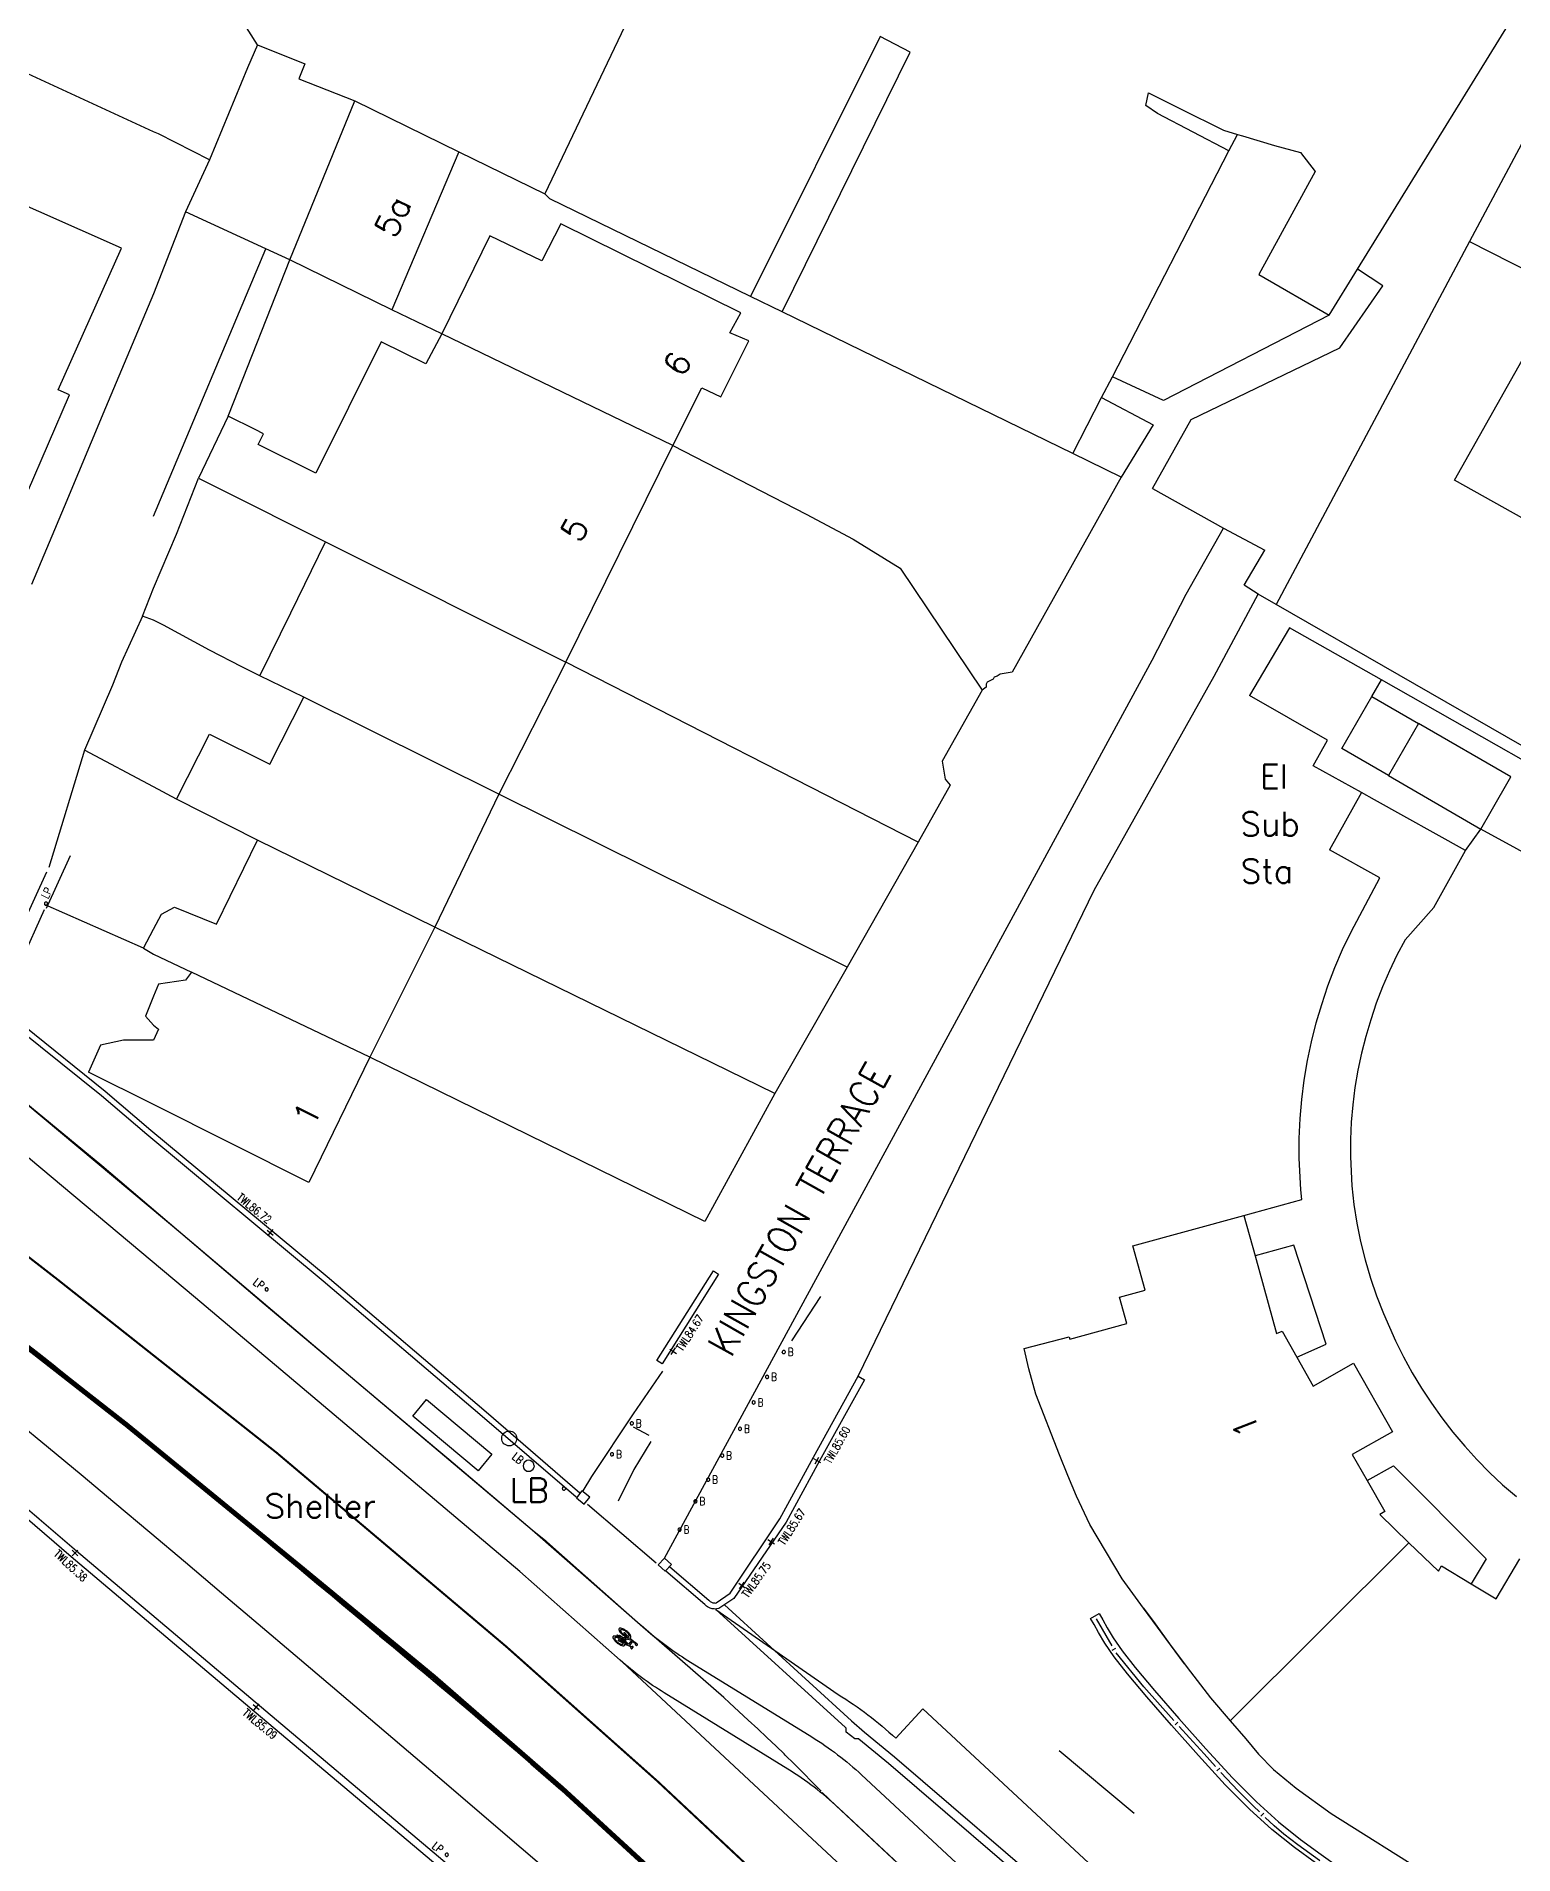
# Model space of a CAD drawing. Extents: x 427500 to 429848, y 434500 to 436505.
# Drawn here: x 429494.1 to 429568, y 434848.3 to 434939.2 of the extents above; entities that cross this region are included whole.
import ezdxf

# ---------------------------------------------------------------- set-up
doc = ezdxf.new("R2010")
doc.units = 0
doc.linetypes.add('1004', pattern=[6, 4, -2])
doc.layers.get('0').update_dxf_attribs({"color": 222})
for name, color, linetype in [('KTS_LINES', 7, 'Continuous'), ('LPTIP_Ex_Base', 8, 'Continuous'), ('PRO-MARKINGS', 7, 'Continuous'), ('PROPOSED', 1, 'Continuous'), ('ROADNAME', 7, 'Continuous')]:
    doc.layers.add(name, color=color, linetype=linetype)
doc.styles.add('LCC Romans', font='romans.shx', dxfattribs={"width": 0.9})
doc.styles.add('MtXpl_Romans', font='romans__.ttf')
doc.styles.get("Standard").update_dxf_attribs({"font": 'romans.shx'})

# ---------------------------------------------------------------- blocks, each defined once
blk = doc.blocks.new('FENCE_UP')
at = {"color": 0, "linetype": 'ByBlock', "flags": 128}
blk.add_lwpolyline([(0, 0.5), (0, -0.5)], dxfattribs=at)
blk = doc.blocks.new('CIRCL')
at = {"color": 0, "linetype": 'ByBlock', "flags": 128}
for points in [[(0.5, 0), (0.475, 0.154), (0.404, 0.293), (0.293, 0.404), (0.154, 0.475), (0, 0.5), (-0.154, 0.475), (-0.293, 0.404), (-0.404, 0.293), (-0.475, 0.154), (-0.5, 0), (-0.475, -0.154), (-0.404, -0.293), (-0.293, -0.404), (-0.154, -0.475), (0, -0.5), (0.154, -0.475), (0.293, -0.404), (0.404, -0.293), (0.475, -0.154)], [(0.5, 0), (0.475, -0.154)]]:
    blk.add_lwpolyline(points, dxfattribs=at)
blk = doc.blocks.new('SPOT')
at = {"color": 0, "linetype": 'ByBlock', "flags": 128}
for points in [[(-0.5, 0), (0.5, 0)], [(0, 0.5), (0, -0.5)]]:
    blk.add_lwpolyline(points, dxfattribs=at)
blk = doc.blocks.new('Bicycle-1057S')
h = blk.add_hatch(color=0)
h.dxf.hatch_style = 1
edge = h.paths.add_edge_path()
edge.add_arc((0.126, -0.094), 0.0265, 129.14176, 144.29195)
edge.add_arc((0.109, -0.082), 0.00544, 145.25426, 218.10853)
edge.add_arc((0.12, -0.073), 0.0199, 218.10853, 242.74374)
edge.add_arc((0.132, -0.049), 0.047, 242.74374, 256.11408)
edge.add_line((0.121, -0.094), (0.121, -0.109))
edge.add_line((0.121, -0.109), (0.171, -0.109))
edge.add_line((0.171, -0.109), (0.171, -0.086))
edge.add_line((0.171, -0.086), (0.236, -0.075))
edge.add_arc((0.294, 0.025), 0.116, 239.79269, 250.14899)
edge.add_arc((0.335, 0.139), 0.237, 250.14899, 261.49486)
edge.add_arc((0.363, 0.322), 0.422, 261.49486, 265.579)
edge.add_line((0.33, -0.099), (0.33, -0.111))
edge.add_arc((0.365, -1.095), 0.985, 92.03645, 98.71012)
edge.add_arc((0.3, -0.672), 0.557, 98.71012, 110.29757)
edge.add_arc((0.202, -0.408), 0.275, 110.29757, 131.76257)
edge.add_arc((0.057, -0.245), 0.0571, 131.76257, 180)
edge.add_arc((0.057, -0.245), 0.0571, 180, 228.23743)
edge.add_arc((0.202, -0.082), 0.275, 228.23743, 249.70243)
edge.add_arc((0.3, 0.182), 0.557, 249.70243, 261.28988)
edge.add_arc((0.365, 0.605), 0.985, 261.28988, 270)
edge.add_arc((0.365, 0.605), 0.985, 270, 278.71012)
edge.add_arc((0.43, 0.182), 0.557, 278.71012, 290.29757)
edge.add_arc((0.528, -0.082), 0.275, 290.29757, 311.76257)
edge.add_arc((0.673, -0.245), 0.0571, 311.76257, 360)
edge.add_arc((0.673, -0.245), 0.0571, 0, 48.23743)
edge.add_arc((0.528, -0.408), 0.275, 48.23743, 51.44869)
edge.add_line((0.699, -0.192), (0.956, -0.139))
edge.add_line((0.956, -0.139), (1.026, -0.149))
edge.add_arc((1.047, -0.145), 0.0216, 192.75229, 229.45567)
edge.add_arc((1.082, -0.102), 0.0766, 230.30149, 254.76939)
edge.add_arc((1.137, 0.09), 0.277, 254.21634, 263.95887)
edge.add_arc((1.111, -0.158), 0.0274, 263.33779, 292.27226)
edge.add_arc((1.118, -0.177), 0.00668, 300.23628, 358.28817)
edge.add_line((1.125, -0.178), (1.125, -0.069))
edge.add_arc((1.114, -0.07), 0.0109, 2.66115, 38.31498)
edge.add_arc((1.111, -0.073), 0.0152, 38.31498, 73.21773)
edge.add_arc((1.093, -0.132), 0.0768, 73.21773, 98.60632)
edge.add_arc((1.086, -0.088), 0.0331, 98.60632, 134.88022)
edge.add_line((1.063, -0.065), (1.033, -0.115))
edge.add_line((1.033, -0.115), (0.94, -0.101))
edge.add_line((0.94, -0.101), (0.94, 0.139))
edge.add_line((0.94, 0.139), (0.985, 0.135))
edge.add_arc((1.016, 0.332), 0.2, 260.93273, 290.38012)
edge.add_arc((1.105, 0.109), 0.0412, 71.00971, 118.23339, ccw=False)
edge.add_arc((1.116, 0.139), 0.00922, 6.47258, 70.69734, ccw=False)
edge.add_line((1.125, 0.14), (1.125, 0.09))
edge.add_line((1.125, 0.09), (1.215, 0.09))
edge.add_line((1.215, 0.09), (1.215, 0.155))
edge.add_arc((1.2, 0.153), 0.0157, 9.24225, 38.24503)
edge.add_arc((1.176, 0.134), 0.0458, 38.24503, 62.4014)
edge.add_arc((1.144, 0.074), 0.114, 62.4014, 80.15997)
edge.add_arc((1.117, -0.084), 0.273, 80.15997, 97.39464)
edge.add_arc((1.102, 0.033), 0.155, 97.39464, 115.94183)
edge.add_arc((1.009, 0.223), 0.0561, 265.44294, 296.48081, ccw=False)
edge.add_line((1.004, 0.167), (0.704, 0.196))
edge.add_arc((0.528, 0.407), 0.275, 309.87493, 311.78208)
edge.add_arc((0.673, 0.245), 0.0572, 311.78208, 360)
edge.add_arc((0.673, 0.245), 0.0572, 360, 408.21792)
edge.add_arc((0.528, 0.083), 0.275, 48.21792, 69.68965)
edge.add_arc((0.43, -0.182), 0.557, 69.68965, 81.284)
edge.add_arc((0.365, -0.604), 0.984, 81.284, 90)
edge.add_arc((0.365, -0.604), 0.984, 90, 98.716)
edge.add_arc((0.3, -0.182), 0.557, 98.716, 110.31035)
edge.add_arc((0.202, 0.083), 0.275, 110.31035, 131.78208)
edge.add_arc((0.057, 0.245), 0.0572, 131.78208, 180)
edge.add_arc((0.057, 0.245), 0.0572, 180, 228.21792)
edge.add_arc((0.202, 0.407), 0.275, 228.21792, 249.68965)
edge.add_arc((0.3, 0.672), 0.557, 249.68965, 261.284)
edge.add_arc((0.365, 1.094), 0.984, 261.284, 270)
edge.add_arc((0.365, 1.094), 0.984, 270, 278.716)
edge.add_arc((0.43, 0.672), 0.557, 278.716, 290.31035)
edge.add_arc((0.528, 0.407), 0.275, 290.31035, 298.74003)
edge.add_line((0.66, 0.166), (0.705, 0.162))
edge.add_line((0.705, 0.162), (0.409, 0.007))
edge.add_arc((0.362, -0.412), 0.422, 83.63101, 90)
edge.add_arc((0.362, -0.412), 0.422, 90, 98.50514)
edge.add_arc((0.335, -0.229), 0.237, 98.50514, 109.85101)
edge.add_arc((0.294, -0.115), 0.116, 109.85101, 131.07537)
edge.add_arc((0.233, -0.045), 0.0229, 131.07537, 180)
edge.add_arc((0.233, -0.045), 0.0229, 180, 222.68705)
edge.add_line((0.216, -0.061), (0.171, -0.068))
edge.add_line((0.171, -0.068), (0.171, -0.053))
edge.add_line((0.171, -0.053), (0.121, -0.053))
edge.add_line((0.121, -0.053), (0.121, -0.068))
edge.add_arc((0.13, -0.105), 0.0376, 103.02198, 123.3282)
edge = h.paths.add_edge_path(flags=16)
edge.add_line((0.801, 0.153), (0.85, 0.148))
edge.add_line((0.85, 0.148), (0.85, -0.091))
edge.add_line((0.85, -0.091), (0.515, -0.046))
edge.add_arc((0.492, -0.045), 0.0229, 357.68811, 360)
edge.add_arc((0.492, -0.045), 0.0229, 360, 405.67706)
edge.add_line((0.508, -0.029), (0.558, -0.02))
edge.add_line((0.558, -0.02), (0.558, -0.035))
edge.add_line((0.558, -0.035), (0.607, -0.035))
edge.add_line((0.607, -0.035), (0.607, -0.02))
edge.add_arc((0.596, 0.022), 0.0434, 284.70999, 308.66249)
edge.add_arc((0.619, -0.007), 0.00661, 308.66249, 417.05496)
edge.add_arc((0.597, -0.04), 0.0465, 57.05496, 77.92545)
edge.add_line((0.607, 0.005), (0.607, 0.02))
edge.add_line((0.607, 0.02), (0.558, 0.02))
edge.add_line((0.558, 0.02), (0.558, -0.003))
edge.add_line((0.558, -0.003), (0.49, -0.015))
edge.add_arc((0.431, -0.115), 0.116, 59.49861, 62.30136)
edge.add_line((0.485, -0.012), (0.801, 0.153))
edge = h.paths.add_edge_path(flags=16)
edge.add_arc((0.478, -0.358), 0.192, 65.84495, 69.56717)
edge.add_arc((0.41, -0.541), 0.387, 69.56717, 81.22761)
edge.add_arc((0.365, -0.833), 0.683, 81.22761, 87.06319)
edge.add_line((0.4, -0.151), (0.4, -0.215))
edge.add_line((0.4, -0.215), (0.557, -0.183))
edge = h.paths.add_edge_path(flags=16)
edge.add_arc((0.15, -0.245), 0.0404, 180, 228.03138)
edge.add_arc((0.252, -0.132), 0.192, 228.03138, 249.56717)
edge.add_arc((0.32, 0.051), 0.387, 249.56717, 261.22761)
edge.add_arc((0.365, 0.343), 0.683, 261.22761, 270)
edge.add_arc((0.365, 0.343), 0.683, 270, 278.77239)
edge.add_arc((0.41, 0.051), 0.387, 278.77239, 290.43283)
edge.add_arc((0.478, -0.132), 0.192, 290.43283, 311.96862)
edge.add_arc((0.58, -0.245), 0.0404, 311.96862, 360)
edge.add_arc((0.58, -0.245), 0.0404, 0, 48.03138)
edge.add_arc((0.478, -0.358), 0.192, 48.03138, 49.26933)
edge.add_line((0.604, -0.212), (0.388, -0.257))
edge.add_arc((0.36, -0.147), 0.113, 270, 284.48851, ccw=False)
edge.add_arc((0.36, -0.205), 0.0555, 244.00102, 269.62857, ccw=False)
edge.add_arc((0.34, -0.245), 0.0105, 177.42126, 242.47932, ccw=False)
edge.add_line((0.33, -0.245), (0.33, -0.151))
edge.add_arc((0.365, -0.833), 0.683, 92.93681, 98.77239)
edge.add_arc((0.32, -0.541), 0.387, 98.77239, 110.43283)
edge.add_arc((0.252, -0.358), 0.192, 110.43283, 131.96862)
edge.add_arc((0.15, -0.245), 0.0404, 131.96862, 180)
edge = h.paths.add_edge_path(flags=16)
edge.add_line((0.4, -0.111), (0.4, -0.098))
edge.add_arc((0.363, 0.322), 0.422, 275.10283, 278.50514)
edge.add_arc((0.39, 0.139), 0.237, 278.50514, 289.85101)
edge.add_arc((0.431, 0.025), 0.116, 289.85101, 297.57347)
edge.add_line((0.485, -0.078), (0.835, -0.125))
edge.add_line((0.835, -0.125), (0.653, -0.163))
edge.add_arc((0.528, -0.408), 0.275, 62.90217, 69.70243)
edge.add_arc((0.43, -0.672), 0.557, 69.70243, 81.28988)
edge.add_arc((0.365, -1.095), 0.985, 81.28988, 87.96355)
edge = h.paths.add_edge_path(flags=16)
edge.add_arc((0.445, -0.045), 0.0151, 0, 48.44895)
edge.add_arc((0.406, -0.089), 0.0737, 48.44895, 69.84062)
edge.add_arc((0.38, -0.16), 0.15, 69.84062, 81.35341)
edge.add_arc((0.362, -0.274), 0.265, 81.35341, 90)
edge.add_arc((0.362, -0.274), 0.265, 90, 98.64659)
edge.add_arc((0.345, -0.16), 0.15, 98.64659, 110.15938)
edge.add_arc((0.319, -0.089), 0.0737, 110.15938, 131.55105)
edge.add_arc((0.28, -0.045), 0.0151, 131.55105, 180)
edge.add_arc((0.28, -0.045), 0.0151, 180, 228.44895)
edge.add_arc((0.319, -0.001), 0.0737, 228.44895, 249.84062)
edge.add_arc((0.345, 0.07), 0.15, 249.84062, 261.35341)
edge.add_arc((0.363, 0.184), 0.265, 261.35341, 270)
edge.add_arc((0.363, 0.184), 0.265, 270, 278.64659)
edge.add_arc((0.38, 0.07), 0.15, 278.64659, 290.15938)
edge.add_arc((0.406, -0.001), 0.0737, 290.15938, 311.55105)
edge.add_arc((0.445, -0.045), 0.0151, 311.55105, 360)
edge = h.paths.add_edge_path(flags=16)
edge.add_arc((0.555, 0.536), 0.323, 256.44872, 264.55429)
edge.add_line((0.524, 0.214), (0.593, 0.207))
edge.add_arc((0.478, 0.363), 0.194, 306.46567, 311.7704)
edge.add_arc((0.581, 0.247), 0.0386, 311.7704, 360.56171)
edge.add_arc((0.581, 0.247), 0.0386, 0.56171, 49.35301)
edge.add_arc((0.48, 0.13), 0.194, 49.35301, 70.6246)
edge.add_arc((0.414, -0.061), 0.395, 70.6246, 82.01712)
edge.add_arc((0.371, -0.364), 0.702, 82.01712, 90.56171)
edge.add_arc((0.371, -0.364), 0.702, 90.56171, 99.1063)
edge.add_arc((0.322, -0.062), 0.395, 99.1063, 110.49881)
edge.add_arc((0.252, 0.127), 0.194, 110.49881, 131.7704)
edge.add_arc((0.149, 0.243), 0.0386, 131.7704, 180.56171)
edge.add_arc((0.149, 0.243), 0.0386, 180.56171, 229.35301)
edge.add_arc((0.25, 0.36), 0.194, 229.35301, 250.6246)
edge.add_arc((0.316, 0.551), 0.395, 250.6246, 262.01712)
edge.add_arc((0.359, 0.854), 0.702, 262.01712, 270.56171)
edge.add_arc((0.359, 0.854), 0.702, 270.56171, 279.1063)
edge.add_arc((0.408, 0.552), 0.395, 279.1063, 289.09811)
edge.add_line((0.537, 0.178), (0.465, 0.185))
edge.add_arc((0.501, 0.549), 0.366, 249.53024, 264.33211, ccw=False)
edge.add_arc((0.409, 0.302), 0.102, 219.81143, 249.53024, ccw=False)
edge.add_arc((0.339, 0.244), 0.0115, 182.90017, 219.81143, ccw=False)
edge.add_arc((0.333, 0.244), 0.00556, 121.34141, 182.90017, ccw=False)
edge.add_arc((0.357, 0.205), 0.051, 96.53118, 121.34141, ccw=False)
edge.add_arc((0.363, 0.155), 0.101, 77.38598, 96.53118, ccw=False)
edge.add_arc((0.375, 0.21), 0.0448, 58.98522, 77.38598, ccw=False)
edge.add_arc((0.538, 0.531), 0.316, 243.66701, 259.17542)
at = {"color": 0}
for p, q in [((0.33, -0.102), (0.329, -0.102)), ((0.33, -0.102), (0.329, -0.102)), ((0.329, -0.102), (0.329, -0.102)), ((0.33, -0.103), (0.329, -0.103)), ((0.329, -0.104), (0.33, -0.104)), ((0.33, -0.104), (0.329, -0.104)), ((0.329, -0.104), (0.329, -0.104)), ((0.329, -0.104), (0.329, -0.104)), ((0.329, -0.104), (0.329, -0.104)), ((0.329, -0.104), (0.329, -0.104)), ((0.329, -0.104), (0.329, -0.104)), ((0.33, -0.103), (0.33, -0.104))]:
    blk.add_line(p, q, dxfattribs=at)
for points in [[(0.109, -0.073, 0.066202), (0.104, -0.079, 0.329046), (0.104, -0.085, 0.107907), (0.111, -0.09, 0.058405), (0.121, -0.094), (0.121, -0.109), (0.171, -0.109), (0.171, -0.086), (0.236, -0.075, 0.045219), (0.255, -0.084, 0.049546), (0.3, -0.095, 0.017822), (0.33, -0.099), (0.33, -0.111, 0.029128), (0.216, -0.121, 0.050603), (0.107, -0.15, 0.093934), (0.019, -0.202, 0.21364), (0, -0.245, 0.21364), (0.019, -0.288, 0.093934), (0.107, -0.34, 0.050603), (0.216, -0.369, 0.038023), (0.365, -0.38, 0.038023), (0.514, -0.369, 0.050603), (0.623, -0.34, 0.093934), (0.711, -0.288, 0.21364), (0.73, -0.245, 0.21364), (0.711, -0.202, 0.014013), (0.699, -0.192), (0.956, -0.139), (1.026, -0.149, 0.161532), (1.033, -0.161, 0.107169), (1.062, -0.176, 0.042535), (1.108, -0.185, 0.126926), (1.122, -0.183, 0.258859), (1.125, -0.178), (1.125, -0.069, 0.156836), (1.123, -0.063, 0.15348), (1.115, -0.058, 0.111234), (1.081, -0.056, 0.15961), (1.063, -0.065), (1.033, -0.115), (0.94, -0.101), (0.94, 0.139), (0.985, 0.135, 0.1292), (1.086, 0.145, -0.209019), (1.119, 0.148, -0.287807), (1.125, 0.14), (1.125, 0.09), (1.215, 0.09), (1.215, 0.155, 0.127228), (1.212, 0.162, 0.105794), (1.197, 0.175, 0.077642), (1.164, 0.186, 0.075343), (1.082, 0.188, 0.081105), (1.034, 0.173, -0.136262), (1.004, 0.167), (0.704, 0.196, 0.008322), (0.711, 0.202, 0.213551), (0.73, 0.245, 0.213551), (0.711, 0.288, 0.093963), (0.623, 0.341, 0.050633), (0.514, 0.369, 0.038049), (0.365, 0.38, 0.038049), (0.216, 0.369, 0.050633), (0.107, 0.341, 0.093963), (0.019, 0.288, 0.213551), (0, 0.245, 0.213551), (0.019, 0.202, 0.093963), (0.107, 0.149, 0.050633), (0.216, 0.121, 0.038049), (0.365, 0.11, 0.038049), (0.514, 0.121, 0.050633), (0.623, 0.149, 0.036798), (0.66, 0.166), (0.705, 0.162), (0.409, 0.007, 0.027797), (0.362, 0.01, 0.037128), (0.3, 0.005, 0.049546), (0.255, -0.006, 0.092874), (0.218, -0.028, 0.216777), (0.21, -0.045, 0.188442), (0.216, -0.061), (0.171, -0.068), (0.171, -0.053), (0.121, -0.053), (0.121, -0.068, 0.088835), (0.109, -0.073)], [(0.479, 0.221, 0.035382), (0.524, 0.214), (0.593, 0.207, 0.02315), (0.607, 0.218, 0.216168), (0.62, 0.247, 0.216168), (0.607, 0.276, 0.093082), (0.545, 0.312, 0.04975), (0.468, 0.331, 0.0373), (0.364, 0.337, 0.0373), (0.26, 0.329, 0.04975), (0.184, 0.309, 0.093082), (0.123, 0.272, 0.216168), (0.11, 0.242, 0.216168), (0.123, 0.214, 0.093082), (0.185, 0.178, 0.04975), (0.262, 0.159, 0.0373), (0.366, 0.153, 0.0373), (0.47, 0.161, 0.043625), (0.537, 0.178), (0.465, 0.185, -0.064675), (0.373, 0.206, -0.130405), (0.33, 0.237, -0.162463), (0.328, 0.243, -0.275252), (0.33, 0.248, -0.10868), (0.351, 0.255, -0.083732), (0.385, 0.254, -0.080461), (0.398, 0.248, 0.067772)], [(0.801, 0.153), (0.85, 0.148), (0.85, -0.091), (0.515, -0.046, 0.010088), (0.515, -0.045, 0.201985), (0.508, -0.029), (0.558, -0.02), (0.558, -0.035), (0.607, -0.035), (0.607, -0.02, 0.104895), (0.623, -0.012, 0.511684), (0.623, -0.001, 0.091317), (0.607, 0.005), (0.607, 0.02), (0.558, 0.02), (0.558, -0.003), (0.49, -0.015, 0.01223), (0.485, -0.012)], [(0.11, -0.245, 0.2127), (0.123, -0.275, 0.094245), (0.185, -0.312, 0.050922), (0.261, -0.332, 0.038295), (0.365, -0.34, 0.038295), (0.469, -0.332, 0.050922), (0.545, -0.312, 0.094245), (0.607, -0.275, 0.2127), (0.62, -0.245, 0.2127), (0.607, -0.215, 0.005402), (0.604, -0.212), (0.388, -0.257, -0.063302), (0.36, -0.26, -0.11229), (0.336, -0.255, -0.291748), (0.33, -0.245), (0.33, -0.151, 0.025468), (0.261, -0.158, 0.050922), (0.185, -0.178, 0.094245), (0.123, -0.215, 0.2127)], [(0.46, -0.045, 0.214605), (0.455, -0.034, 0.093611), (0.431, -0.02, 0.050276), (0.402, -0.012, 0.037746), (0.362, -0.009, 0.037746), (0.323, -0.012, 0.050276), (0.294, -0.02, 0.093611), (0.27, -0.034, 0.214605), (0.265, -0.045, 0.214605), (0.27, -0.056, 0.093611), (0.294, -0.07, 0.050276), (0.323, -0.078, 0.037746), (0.362, -0.081, 0.037746), (0.402, -0.078, 0.050276), (0.431, -0.07, 0.093611), (0.455, -0.056, 0.214605)], [(0.4, -0.111), (0.4, -0.098, 0.014846), (0.425, -0.095, 0.049546), (0.47, -0.084, 0.033708), (0.485, -0.078), (0.835, -0.125), (0.653, -0.163, 0.02968), (0.623, -0.15, 0.050603), (0.514, -0.121, 0.029128)], [(0.557, -0.183, 0.016243), (0.545, -0.178, 0.050922), (0.469, -0.158, 0.025468), (0.4, -0.151), (0.4, -0.215)]]:
    blk.add_lwpolyline(points, format="xyb", close=True, dxfattribs=at)

msp = doc.modelspace()

# ---------------------------------------------------------------- linework, layer by layer
at = {"layer": 'LPTIP_Ex_Base', "color": 251, "true_color": 0x636466}
for p, q in [((429560.16, 434927.53), (429571.02, 434945.14)), ((429500, 434934.4), (429478.4, 434944.35)), ((429525.8, 434944.4), (429519.55, 434931.3)), ((429505.2, 434938.75), (429503.9, 434940.8)), ((429571.814, 434940.286), (429565.762, 434928.927)), ((429505.2, 434938.75), (429504.7, 434937.6)), ((429505.2, 434938.75), (429507.55, 434937.8)), ((429536.31, 434939.17), (429529.82, 434926.17)), ((429537.81, 434938.39), (429536.31, 434939.17)), ((429507.55, 434937.8), (429507.25, 434937.05)), ((429531.41, 434925.4), (429537.81, 434938.39)), ((429504.7, 434937.6), (429502.8, 434933)), ((429507.25, 434937.05), (429510.05, 434935.95)), ((429549.58, 434935.71), (429549.71, 434936.35)), ((429549.71, 434936.35), (429551.31, 434935.55)), ((429506.8, 434928), (429510.05, 434935.95)), ((429510.05, 434935.95), (429515.25, 434933.4)), ((429550.16, 434935.31), (429549.58, 434935.71)), ((429553.73, 434933.45), (429550.16, 434935.31)), ((429551.31, 434935.55), (429553.46, 434934.48)), ((429500.25, 434934.3), (429500, 434934.4)), ((429502.8, 434933), (429500.25, 434934.3)), ((429553.46, 434934.48), (429554.155, 434934.275)), ((429553.73, 434933.45), (429554.155, 434934.275)), ((429554.155, 434934.275), (429554.41, 434934.2)), ((429554.41, 434934.2), (429556.01, 434933.72)), ((429515.25, 434933.4), (429511.9, 434925.5)), ((429515.25, 434933.4), (429519.55, 434931.3)), ((429547.91, 434922.16), (429553.73, 434933.45)), ((429556.01, 434933.72), (429557.31, 434933.37)), ((429557.31, 434933.37), (429558.05, 434932.41)), ((429502.8, 434933), (429501.6, 434930.4)), ((429558.05, 434932.41), (429555.23, 434927.27)), ((429498.389, 434928.593), (429490.54, 434932.059)), ((429519.8, 434931.05), (429519.55, 434931.3)), ((429529.82, 434926.17), (429519.8, 434931.05)), ((429501.6, 434930.4), (429500, 434926.3)), ((429505.6, 434928.55), (429501.6, 434930.4)), ((429520.35, 434929.8), (429519.4, 434927.95)), ((429529.35, 434925.35), (429520.35, 434929.8)), ((429516.8, 434929.2), (429514.4, 434924.3)), ((429519.4, 434927.95), (429516.8, 434929.2)), ((429565.762, 434928.927), (429556.097, 434910.784)), ((429565.762, 434928.927), (429570.3, 434926.6)), ((429495.228, 434921.506), (429498.389, 434928.593)), ((429500, 434915.2), (429505.6, 434928.55)), ((429503.757, 434920.279), (429506.8, 434928)), ((429506.8, 434928), (429505.6, 434928.55)), ((429511.9, 434925.5), (429506.8, 434928)), ((429555.23, 434927.27), (429558.75, 434925.24)), ((429558.75, 434925.24), (429560.16, 434927.53)), ((429561.42, 434926.7), (429560.16, 434927.53)), ((429500, 434926.3), (429497.6, 434920.6)), ((429531.41, 434925.4), (429529.82, 434926.17)), ((429559.28, 434923.61), (429561.42, 434926.7)), ((429514.4, 434924.3), (429511.9, 434925.5)), ((429528.8, 434924.35), (429529.35, 434925.35)), ((429545.93, 434918.33), (429531.41, 434925.4)), ((429558.75, 434925.24), (429550.47, 434920.98)), ((429514.4, 434924.3), (429513.6, 434922.8)), ((429525.95, 434918.73), (429514.4, 434924.3)), ((429529.75, 434923.95), (429528.8, 434924.35)), ((429511.37, 434923.906), (429508.114, 434917.343)), ((429513.6, 434922.8), (429511.37, 434923.906)), ((429528.35, 434921.15), (429529.75, 434923.95)), ((429551.84, 434920.03), (429559.28, 434923.61)), ((429565, 434917), (429568.9, 434923.9)), ((429495.8, 434921.25), (429495.228, 434921.506)), ((429525.95, 434918.73), (429527.4, 434921.6)), ((429527.4, 434921.6), (429528.35, 434921.15)), ((429547.37, 434921.12), (429547.91, 434922.16)), ((429550.47, 434920.98), (429547.91, 434922.16)), ((429493.7, 434916.4), (429495.8, 434921.25)), ((429497.6, 434920.6), (429495.525, 434915.66)), ((429545.93, 434918.33), (429547.37, 434921.12)), ((429547.37, 434921.12), (429549.94, 434919.76)), ((429503.724, 434920.194), (429502.25, 434917.1)), ((429503.724, 434920.194), (429503.757, 434920.279)), ((429505.077, 434919.523), (429503.724, 434920.194)), ((429549.94, 434919.76), (429548.35, 434917.15)), ((429549.92, 434916.58), (429551.84, 434920.03)), ((429505.494, 434919.316), (429505.077, 434919.523)), ((429505.226, 434918.775), (429505.494, 434919.316)), ((429508.114, 434917.343), (429505.226, 434918.775)), ((429520.6, 434907.9), (429525.95, 434918.73)), ((429525.95, 434918.73), (429532.6, 434915.3)), ((429548.35, 434917.15), (429545.93, 434918.33)), ((429501.15, 434914.3), (429502.25, 434917.1)), ((429502.25, 434917.1), (429505.415, 434915.509)), ((429548.35, 434917.15), (429542.9, 434907.4)), ((429573.3, 434912.35), (429565, 434917)), ((429549.92, 434916.58), (429553.46, 434914.6)), ((429495.525, 434915.66), (429493.896, 434911.784)), ((429505.415, 434915.509), (429506.426, 434915.001)), ((429532.6, 434915.3), (429534.95, 434914.05)), ((429500, 434911.6), (429501.15, 434914.3)), ((429506.426, 434915.001), (429508.594, 434913.91)), ((429551.6, 434911.3), (429553.46, 434914.6)), ((429553.46, 434914.6), (429555.52, 434913.5)), ((429506.855, 434910.367), (429508.594, 434913.91)), ((429508.594, 434913.91), (429520.6, 434907.9)), ((429534.95, 434914.05), (429537.3, 434912.6)), ((429554.5, 434911.75), (429555.52, 434913.5)), ((429537.3, 434912.6), (429541.4, 434906.5)), ((429499.45, 434910.2), (429500, 434911.6)), ((429555.2, 434911.3), (429554.5, 434911.75)), ((429549.9, 434908), (429551.6, 434911.3)), ((429553, 434907.2), (429555.2, 434911.3)), ((429556.097, 434910.784), (429555.2, 434911.3)), ((429568.38, 434903.71), (429556.097, 434910.784)), ((429499.45, 434910.2), (429498.4, 434907.9)), ((429500, 434910), (429499.45, 434910.2)), ((429500.5, 434909.75), (429500, 434910)), ((429502.8, 434908.5), (429500.5, 434909.75)), ((429505.307, 434907.211), (429506.855, 434910.367)), ((429556.76, 434909.62), (429554.769, 434906.235)), ((429561.35, 434907.012), (429556.76, 434909.62)), ((429498.4, 434907.9), (429497.95, 434906.75)), ((429504.411, 434907.672), (429502.8, 434908.5)), ((429520.6, 434907.9), (429517.25, 434901.3)), ((429538.2, 434898.9), (429520.6, 434907.9)), ((429525.524, 434863.12), (429549.9, 434908)), ((429549.9, 434908), (429549.9, 434908)), ((429549.9, 434908), (429549.9, 434908)), ((429549.9, 434908), (429549.9, 434908)), ((429505.307, 434907.211), (429504.411, 434907.672)), ((429507.5, 434906.15), (429505.307, 434907.211)), ((429541.65, 434906.9), (429541.6, 434906.8)), ((429541.95, 434907.05), (429541.65, 434906.9)), ((429542, 434907.15), (429541.95, 434907.05)), ((429542.15, 434907.2), (429542, 434907.15)), ((429542.3, 434907.3), (429542.15, 434907.2)), ((429542.9, 434907.4), (429542.3, 434907.3)), ((429547, 434896.5), (429553, 434907.2)), ((429560.87, 434906.18), (429561.35, 434907.012)), ((429596.58, 434886.99), (429561.35, 434907.012)), ((429497.95, 434906.75), (429496.55, 434903.5)), ((429505.8, 434902.8), (429507.5, 434906.15)), ((429517.25, 434901.3), (429507.5, 434906.15)), ((429541.4, 434906.5), (429539.4, 434902.95)), ((429541.6, 434906.65), (429541.4, 434906.5)), ((429541.6, 434906.8), (429541.6, 434906.65)), ((429558.654, 434903.993), (429554.769, 434906.235)), ((429559.37, 434903.58), (429560.87, 434906.18)), ((429560.87, 434906.18), (429563.21, 434904.83)), ((429501.15, 434901.05), (429502.8, 434904.3)), ((429502.8, 434904.3), (429505.8, 434902.8)), ((429563.21, 434904.83), (429561.71, 434902.23)), ((429567.82, 434902.16), (429563.21, 434904.83)), ((429496.55, 434903.5), (429494.762, 434897.642)), ((429500, 434901.662), (429496.55, 434903.5)), ((429557.946, 434902.723), (429558.654, 434903.993)), ((429561.71, 434902.23), (429559.37, 434903.58)), ((429539.4, 434902.95), (429539.55, 434902.05)), ((429560.35, 434901.384), (429557.946, 434902.723)), ((429501.15, 434901.05), (429500, 434901.662)), ((429539.8, 434901.75), (429538.2, 434898.9)), ((429539.55, 434902.05), (429539.8, 434901.75)), ((429561.71, 434902.23), (429566.32, 434899.56)), ((429566.84, 434900.45), (429567.82, 434902.16)), ((429505.2, 434899), (429501.15, 434901.05)), ((429517.25, 434901.3), (429514.05, 434894.65)), ((429534.65, 434892.65), (429517.25, 434901.3)), ((429560.35, 434901.384), (429558.755, 434898.521)), ((429561.008, 434901.017), (429560.35, 434901.384)), ((429565.561, 434898.48), (429561.008, 434901.017)), ((429566.32, 434899.56), (429566.84, 434900.45)), ((429503.15, 434894.8), (429505.2, 434899)), ((429514.05, 434894.65), (429505.2, 434899)), ((429538.2, 434898.9), (429534.65, 434892.65)), ((429565.561, 434898.48), (429566.32, 434899.56)), ((429592.981, 434884.917), (429566.32, 434899.56)), ((429561.272, 434897.121), (429558.755, 434898.521)), ((429563.976, 434895.634), (429565.561, 434898.48)), ((429559.84, 434894.42), (429561.272, 434897.121)), ((429535.21, 434872.21), (429547, 434896.5)), ((429499.5, 434893.6), (429494.579, 434895.764)), ((429500, 434894.55), (429500.4, 434895.3)), ((429500.4, 434895.3), (429501.05, 434895.65)), ((429501.05, 434895.65), (429503.15, 434894.8)), ((429562.54, 434894.02), (429563.976, 434895.634)), ((429499.5, 434893.6), (429500, 434894.55)), ((429514.05, 434894.65), (429510.8, 434888.15)), ((429531.05, 434886.35), (429514.05, 434894.65)), ((429559.41, 434893.54), (429559.84, 434894.42)), ((429499.5, 434893.6), (429500, 434893.3)), ((429500, 434893.3), (429501.9, 434892.4)), ((429559.03, 434892.64), (429559.41, 434893.54)), ((429562.54, 434894.02), (429562.13, 434893.25)), ((429501.9, 434892.4), (429501.6, 434892)), ((429510.8, 434888.15), (429501.9, 434892.4)), ((429534.65, 434892.65), (429531.05, 434886.35)), ((429558.67, 434891.73), (429559.03, 434892.64)), ((429561.75, 434892.47), (429561.41, 434891.67)), ((429562.13, 434893.25), (429561.75, 434892.47)), ((429500.25, 434891.8), (429500, 434891.2)), ((429501.6, 434892), (429500.25, 434891.8)), ((429558.37, 434890.79), (429558.67, 434891.73)), ((429561.41, 434891.67), (429561.09, 434890.86)), ((429500, 434891.2), (429499.6, 434890.2)), ((429558.09, 434889.87), (429558.37, 434890.79)), ((429561.09, 434890.86), (429560.82, 434890.03)), ((429499.6, 434890.2), (429500, 434889.75)), ((429500, 434889.75), (429500.25, 434889.55)), ((429557.86, 434888.93), (429558.09, 434889.87)), ((429560.82, 434890.03), (429560.57, 434889.19)), ((429497.35, 434888.75), (429496.75, 434887.4)), ((429498.5, 434889), (429497.35, 434888.75)), ((429500, 434889), (429498.5, 434889)), ((429500.25, 434889.55), (429500, 434889)), ((429557.66, 434887.99), (429557.86, 434888.93)), ((429560.57, 434889.19), (429560.36, 434888.35)), ((429510.8, 434888.15), (429507.75, 434881.9)), ((429527.55, 434879.95), (429510.8, 434888.15)), ((429557.49, 434887.01), (429557.66, 434887.99)), ((429560.36, 434888.35), (429560.18, 434887.5)), ((429500, 434885.8), (429496.75, 434887.4)), ((429557.37, 434886.04), (429557.49, 434887.01)), ((429560.18, 434887.5), (429560.03, 434886.64)), ((429531.05, 434886.35), (429527.55, 434879.95)), ((429557.29, 434885.09), (429557.37, 434886.04)), ((429560.03, 434886.64), (429559.93, 434885.77)), ((429507.75, 434881.9), (429500, 434885.8)), ((429557.24, 434884.1), (429557.29, 434885.09)), ((429559.93, 434885.77), (429559.85, 434884.91)), ((429559.85, 434884.91), (429559.81, 434884.04)), ((429557.24, 434883.11), (429557.24, 434884.1)), ((429559.81, 434884.04), (429559.81, 434883.17)), ((429557.32, 434881.53), (429557.24, 434883.11)), ((429559.81, 434883.17), (429559.88, 434881.73)), ((429557.37, 434881.04), (429557.32, 434881.53)), ((429559.88, 434881.73), (429559.98, 434880.79)), ((429554.48, 434880.25), (429557.37, 434881.04)), ((429559.98, 434880.79), (429560.13, 434879.86)), ((429548.93, 434878.73), (429554.48, 434880.25)), ((429554.48, 434880.25), (429555.04, 434878.23)), ((429560.13, 434879.86), (429560.31, 434878.94)), ((429549.54, 434876.51), (429548.93, 434878.73)), ((429556.97, 434878.76), (429555.04, 434878.23)), ((429558.6, 434873.81), (429556.97, 434878.76)), ((429560.31, 434878.94), (429560.54, 434878.03)), ((429555.04, 434878.23), (429556.11, 434874.35)), ((429560.54, 434878.03), (429560.81, 434877.12)), ((429560.81, 434877.12), (429561.11, 434876.23)), ((429548.27, 434876.16), (429549.54, 434876.51)), ((429548.63, 434874.84), (429548.27, 434876.16)), ((429561.11, 434876.23), (429561.45, 434875.35)), ((429561.45, 434875.35), (429562.05, 434873.99)), ((429543.5, 434873.6), (429545.75, 434874.19)), ((429545.75, 434874.19), (429545.78, 434874.06)), ((429545.78, 434874.06), (429548.63, 434874.84)), ((429556.11, 434874.35), (429556.39, 434874.47)), ((429556.39, 434874.47), (429557.13, 434873.16)), ((429543.73, 434872.59), (429543.5, 434873.6)), ((429557.13, 434873.16), (429558.6, 434873.81)), ((429562.05, 434873.99), (429562.46, 434873.18)), ((429544.09, 434871.32), (429543.73, 434872.59)), ((429557.13, 434873.16), (429557.95, 434871.72)), ((429557.95, 434871.72), (429559.95, 434872.86)), ((429559.95, 434872.86), (429561.9, 434869.44)), ((429562.46, 434873.18), (429562.89, 434872.39)), ((429562.89, 434872.39), (429563.36, 434871.62)), ((429563.36, 434871.62), (429563.86, 434870.86)), ((429545.27, 434868.29), (429544.09, 434871.32)), ((429563.86, 434870.86), (429564.38, 434870.13)), ((429564.38, 434870.13), (429564.93, 434869.41)), ((429561.9, 434869.44), (429559.9, 434868.3)), ((429564.93, 434869.41), (429565.52, 434868.72)), ((429565.52, 434868.72), (429566.12, 434868.05)), ((429545.69, 434867.25), (429545.27, 434868.29)), ((429559.9, 434868.3), (429560.64, 434867)), ((429566.12, 434868.05), (429566.76, 434867.41)), ((429546.12, 434866.22), (429545.69, 434867.25)), ((429560.64, 434867), (429561.95, 434867.74)), ((429560.64, 434867), (429561.53, 434865.45)), ((429561.95, 434867.74), (429566.58, 434863.08)), ((429566.76, 434867.41), (429567.41, 434866.79)), ((429546.78, 434864.81), (429546.12, 434866.22)), ((429567.41, 434866.79), (429568.1, 434866.2)), ((429561.53, 434865.45), (429561.27, 434865.3)), ((429561.27, 434865.3), (429562.73, 434863.89)), ((429548.4, 434862.08), (429546.78, 434864.81)), ((429562.73, 434863.89), (429553.797, 434854.987)), ((429562.73, 434863.89), (429564.2, 434862.47)), ((429525.524, 434863.12), (429525.524, 434863.12)), ((429525.524, 434863.12), (429525.524, 434863.12)), ((429564.2, 434862.47), (429564.35, 434862.73)), ((429564.35, 434862.73), (429565.84, 434861.84)), ((429566.58, 434863.08), (429565.84, 434861.84)), ((429567.08, 434861.09), (429568.27, 434863.08)), ((429549.465, 434860.625), (429548.4, 434862.08)), ((429565.84, 434861.84), (429567.08, 434861.09)), ((429551.509, 434857.84), (429549.465, 434860.625)), ((429549.465, 434860.625), (429549.465, 434860.625)), ((429551.509, 434857.84), (429551.509, 434857.84)), ((429551.509, 434857.84), (429551.509, 434857.84))]:
    msp.add_line(p, q, dxfattribs=at)
at = {"layer": 'LPTIP_Ex_Base', "color": 251, "true_color": 0x636466, "flags": 128}
for points in [[(429494.643, 434895.6), (429495.854, 434898.241)], [(429494.656, 434897.408), (429492.856, 434893.447), (429491.859, 434891.056)], [(429493.403, 434892.978), (429494.556, 434895.536)], [(429493.524, 434889.72), (429497.582, 434886.463), (429499.862, 434884.514), (429508.671, 434877.194), (429516.613, 434870.43), (429521.304, 434866.389)], [(429521.117, 434866.165), (429516.418, 434870.203), (429508.478, 434876.964), (429499.669, 434884.285), (429497.391, 434886.232), (429493.332, 434889.489)], [(429491.552, 434887.638), (429491.611, 434887.571), (429491.672, 434887.506), (429491.734, 434887.441), (429491.796, 434887.378), (429491.835, 434887.341), (429491.861, 434887.316), (429491.926, 434887.255), (429491.993, 434887.196), (429492.06, 434887.138), (429492.129, 434887.081), (429492.199, 434887.025), (429492.268, 434886.974), (429497.406, 434882.737), (429505.527, 434875.838), (429514.148, 434868.568), (429514.759, 434868.071), (429518.911, 434864.533), (429519.594, 434863.982)], [(429531.9, 434873.987), (429533.344, 434876.19)], [(429493.558, 434873.791), (429494.216, 434873.269), (429495, 434872.648), (429495.141, 434872.536), (429495.781, 434872.024), (429496.561, 434871.399), (429496.715, 434871.275), (429497.34, 434870.771), (429498.118, 434870.143), (429498.326, 434869.975), (429498.894, 434869.513), (429499.67, 434868.882), (429500.019, 434868.599), (429500.445, 434868.25), (429501.218, 434867.617), (429501.814, 434867.129), (429501.992, 434866.983), (429502.763, 434866.346), (429503.534, 434865.71), (429503.68, 434865.59), (429504.304, 434865.072), (429505.074, 434864.434), (429505.588, 434864.007), (429505.843, 434863.795), (429506.612, 434863.155), (429507.38, 434862.515), (429507.507, 434862.409), (429508.148, 434861.874), (429508.915, 434861.233), (429509.407, 434860.822), (429509.683, 434860.592), (429510.45, 434859.951), (429511.218, 434859.31), (429511.296, 434859.245), (429511.985, 434858.669), (429512.753, 434858.028), (429513.193, 434857.66), (429513.519, 434857.386), (429514.285, 434856.743), (429515.051, 434856.1), (429515.088, 434856.068), (429515.813, 434855.453), (429516.576, 434854.806), (429516.966, 434854.474), (429517.335, 434854.156), (429518.093, 434853.504), (429518.817, 434852.88), (429518.85, 434852.851), (429519.604, 434852.193), (429520.357, 434851.536), (429520.63, 434851.297), (429521.108, 434850.876), (429521.858, 434850.214), (429522.414, 434849.723), (429522.606, 434849.552), (429523.352, 434848.885), (429524.097, 434848.219)], [(429493.62, 434873.869), (429494.278, 434873.347), (429495.062, 434872.726), (429495.203, 434872.614), (429495.843, 434872.102), (429496.624, 434871.477), (429496.778, 434871.353), (429497.403, 434870.849), (429498.181, 434870.221), (429498.389, 434870.053), (429498.957, 434869.591), (429499.733, 434868.96), (429500.082, 434868.676), (429500.508, 434868.328), (429501.282, 434867.694), (429501.877, 434867.207), (429502.055, 434867.06), (429502.827, 434866.424), (429503.598, 434865.787), (429503.744, 434865.667), (429504.368, 434865.149), (429505.138, 434864.511), (429505.652, 434864.084), (429505.907, 434863.872), (429506.676, 434863.232), (429507.444, 434862.592), (429507.572, 434862.486), (429508.212, 434861.951), (429508.979, 434861.31), (429509.471, 434860.899), (429509.747, 434860.669), (429510.514, 434860.028), (429511.282, 434859.387), (429511.36, 434859.322), (429512.049, 434858.746), (429512.817, 434858.105), (429513.258, 434857.736), (429513.584, 434857.463), (429514.349, 434856.819), (429515.115, 434856.176), (429515.152, 434856.145), (429515.878, 434855.529), (429516.64, 434854.882), (429517.031, 434854.55), (429517.401, 434854.232), (429518.158, 434853.58), (429518.882, 434852.956), (429518.916, 434852.926), (429519.669, 434852.269), (429520.423, 434851.611), (429520.696, 434851.372), (429521.174, 434850.951), (429521.924, 434850.289), (429522.48, 434849.798), (429522.673, 434849.626), (429523.418, 434848.96), (429524.164, 434848.293)], [(429525.427, 434872.471), (429523.963, 434870.341), (429521.887, 434867.207), (429521.446, 434866.493)], [(429525.789, 434862.692), (429527.742, 434861.024), (429527.779, 434860.987), (429527.809, 434860.962), (429527.841, 434860.94), (429527.875, 434860.921), (429527.911, 434860.906), (429527.949, 434860.893), (429527.977, 434860.887), (429527.983, 434860.886), (429528.025, 434860.881), (429528.063, 434860.88), (429528.109, 434860.883), (429528.803, 434861.366), (429531.294, 434865.081), (429532.969, 434868.161), (429535.21, 434872.21), (429535.516, 434872.041), (429533.276, 434867.993), (429531.601, 434864.914), (429529.001, 434861.097), (429528.243, 434860.599), (429528.132, 434860.584), (429528.071, 434860.58), (429528.003, 434860.581), (429527.939, 434860.589), (429527.916, 434860.593), (429527.869, 434860.604), (429527.805, 434860.624), (429527.743, 434860.651), (429527.683, 434860.684), (429527.627, 434860.722), (429527.575, 434860.766), (429527.537, 434860.804), (429525.589, 434862.47)], [(429493.136, 434869.99), (429494.745, 434868.658), (429496.378, 434867.295), (429498.062, 434865.887), (429499.805, 434864.426), (429501.587, 434862.923), (429503.398, 434861.388), (429505.23, 434859.832), (429507.073, 434858.268), (429508.94, 434856.686), (429510.836, 434855.08), (429512.744, 434853.461), (429514.644, 434851.842), (429516.517, 434850.235), (429518.364, 434848.65), (429520.197, 434847.08)], [(429524.771, 434869.255), (429523.972, 434869.665)], [(429524.852, 434868.952), (429524.002, 434867.547), (429523.21, 434865.963)], [(429514.516, 434847.459), (429504.812, 434855.637), (429495.888, 434863.19), (429493.209, 434865.486), (429493.469, 434865.79), (429496.147, 434863.495), (429505.07, 434855.942), (429514.777, 434847.763)], [(429525.106, 434862.867), (429521.677, 434865.802)], [(429533.351, 434851.473), (429532.91, 434851.931), (429532.465, 434852.385), (429532.016, 434852.835), (429531.564, 434853.282), (429531.508, 434853.336), (429531.108, 434853.725), (429530.648, 434854.165), (429530.185, 434854.6), (429529.718, 434855.032), (429529.248, 434855.46), (429528.774, 434855.884), (429528.489, 434856.151), (429524.368, 434859.76), (429519.652, 434863.936), (429519.594, 434863.982)], [(429545.103, 434845.663), (429536.724, 434852.855), (429535.243, 434854.078), (429535.234, 434854.085), (429535.224, 434854.085), (429535.048, 434854.084), (429534.599, 434854.423), (429534.601, 434854.562), (429534.602, 434854.63), (429534.566, 434854.663), (429528.095, 434860.563)], [(429528.535, 434860.781), (429534.869, 434854.995), (429535.529, 434854.425), (429537.014, 434853.199), (429545.396, 434846.004), (429546.072, 434845.371), (429548.205, 434843.462), (429548.902, 434843.029), (429552.731, 434839.594), (429553.659, 434838.584), (429556.349, 434836.177), (429556.444, 434836.092), (429556.535, 434836.244), (429561.054, 434843.771), (429562.112, 434845.719)], [(429549.465, 434860.625), (429550.043, 434859.842), (429550.852, 434858.728), (429551.805, 434857.441), (429552.815, 434856.141), (429553.796, 434854.988), (429554.576, 434854.087), (429555.214, 434853.334), (429555.965, 434852.567), (429557.087, 434851.627), (429558.837, 434850.353), (429563.828, 434847.225)], [(429558.053, 434847.901), (429557.01, 434848.669), (429555.884, 434849.566), (429554.759, 434850.574), (429553.551, 434851.801), (429552.207, 434853.257), (429550.857, 434854.775), (429549.633, 434856.189), (429548.666, 434857.334), (429547.992, 434858.191), (429547.526, 434858.872), (429547.214, 434859.402), (429547, 434859.801), (429546.822, 434860.106), (429547.254, 434860.357), (429547.436, 434860.045), (429547.649, 434859.647), (429547.949, 434859.141), (429548.396, 434858.487), (429549.053, 434857.649), (429550.013, 434856.514), (429551.233, 434855.105), (429552.578, 434853.593), (429553.913, 434852.146), (429555.104, 434850.936), (429556.207, 434849.948), (429557.314, 434849.066), (429558.346, 434848.306), (429559.22, 434847.687)], [(429547.892, 434858.744), (429547.12, 434860.085)], [(429550.98, 434855.008), (429549.478, 434856.687), (429548.091, 434858.398), (429548.091, 434858.398)], [(429553.063, 434852.71), (429552.49, 434853.337), (429551.762, 434854.145), (429551.247, 434854.71), (429551.247, 434854.71)], [(429548.998, 434850.354), (429545.255, 434853.496)], [(429555.259, 434850.44), (429554.968, 434850.721), (429554.192, 434851.501), (429553.333, 434852.414), (429553.333, 434852.414)], [(429533.405, 434851.417), (429534.094, 434850.761), (429540.778, 434844.515), (429542.495, 434842.91), (429550.965, 434835.439), (429558.888, 434828.595), (429566.757, 434821.854), (429567.332, 434821.439), (429572.323, 434817.958), (429576.759, 434815.087), (429576.823, 434815.049), (429576.898, 434815.006), (429576.974, 434814.965), (429577.051, 434814.925), (429577.13, 434814.888), (429577.209, 434814.853), (429577.254, 434814.834), (429577.289, 434814.82), (429577.37, 434814.789), (429577.452, 434814.76), (429577.535, 434814.734), (429577.618, 434814.71)], [(429558.282, 434847.998), (429558.266, 434848.009), (429557.184, 434848.793), (429556.484, 434849.327), (429555.995, 434849.741), (429555.547, 434850.163), (429555.547, 434850.163)]]:
    msp.add_lwpolyline(points, dxfattribs=at)
for points in [[(429527.971, 434877.474), (429528.225, 434877.314), (429525.407, 434872.832), (429525.153, 434872.991)], [(429512.947, 434870.222), (429513.641, 434871.049), (429516.905, 434868.312), (429516.212, 434867.485)], [(429521.521, 434865.823), (429521.801, 434866.175), (429521.406, 434866.49), (429521.125, 434866.138)], [(429525.57, 434862.47), (429525.873, 434862.803), (429525.524, 434863.12), (429525.221, 434862.787)]]:
    msp.add_lwpolyline(points, close=True, dxfattribs=at)
at = {"layer": 'LPTIP_Ex_Base', "color": 251, "true_color": 0x636466}
msp.add_lwpolyline([(429518.145, 434869.107), (429518.138, 434869.034), (429518.116, 434868.963), (429518.082, 434868.899), (429518.035, 434868.842), (429517.978, 434868.795), (429517.914, 434868.761), (429517.843, 434868.739), (429517.77, 434868.732), (429517.697, 434868.739), (429517.626, 434868.761), (429517.562, 434868.795), (429517.505, 434868.842), (429517.458, 434868.899), (429517.424, 434868.963), (429517.402, 434869.034), (429517.395, 434869.107), (429517.402, 434869.18), (429517.424, 434869.251), (429517.458, 434869.315), (429517.505, 434869.372), (429517.562, 434869.419), (429517.626, 434869.453), (429517.697, 434869.475), (429517.77, 434869.482), (429517.843, 434869.475), (429517.914, 434869.453), (429517.978, 434869.419), (429518.035, 434869.372), (429518.082, 434869.315), (429518.116, 434869.251), (429518.138, 434869.18), (429518.145, 434869.107)], dxfattribs=at)
at = {"layer": 'PRO-MARKINGS', "linetype": '1004', "const_width": 0.1, "flags": 128}
msp.add_lwpolyline([(429456.168, 434902.859), (429469.68, 434895.054, -0.034584), (429495.184, 434877.06), (429506.165, 434868.375), (429517.612, 434858.711), (429525.175, 434851.976), (429538.471, 434839.522, -0.021057), (429555, 434818.44, -0.021057)], format="xyb", dxfattribs=at)
at = {"layer": 'PRO-MARKINGS', "const_width": 0.25, "flags": 128}
msp.add_lwpolyline([(429454.348, 434899.876, -0.022677), (429480.664, 434883.524, -0.016474), (429507.444, 434862.592, -0.020012), (429526.681, 434845.859, -0.001973), (429538.458, 434834.521, -0.545134)], format="xyb", dxfattribs=at)
at = {"layer": 'PROPOSED', "flags": 128}
for points in [[(429442.649, 434918.101), (429452.5, 434912.186), (429464.329, 434905.168), (429464.357, 434905.155), (429472.91, 434899.829), (429483.747, 434892.987), (429491.861, 434887.316), (429501.466, 434879.288), (429509.837, 434872.203), (429518.911, 434864.533), (429524.572, 434859.58, 0.041453), (429526.702, 434858.007), (429532.891, 434854.186, -0.048976), (429535.379, 434852.292), (429544.375, 434843.931, -0.03943)], [(429543.047, 434842.394), (429534.216, 434850.648, 0.049692), (429531.695, 434852.574), (429525.511, 434856.392, -0.042721), (429523.319, 434858.019), (429518.301, 434862.455), (429502.093, 434876.131), (429491.054, 434885.383), (429483.462, 434890.74), (429479.796, 434893.145), (429471.847, 434898.135), (429446.405, 434913.45)], [(429528.095, 434860.563), (429534.205, 434856.314, -0.048976), (429537.081, 434854.123), (429538.443, 434855.588), (429547.438, 434847.227), (429546.077, 434845.762, -0.03943), (429548.048, 434843.617), (429549.7, 434841.507)]]:
    msp.add_lwpolyline(points, format="xyb", dxfattribs=at)
msp.add_lwpolyline([(429523.432, 434857.92), (429541.659, 434840.952), (429551.468, 434832.369)], dxfattribs=at)

# ---------------------------------------------------------------- block references
at = {"layer": 'KTS_LINES', "rotation": 323.022086134673}
msp.add_blockref('Bicycle-1057S', (429523.109, 434859.404), dxfattribs=at)
at = {"layer": 'LPTIP_Ex_Base', "color": 251, "true_color": 0x636466}
for name, p, xscale, yscale, zscale, rotation in [('CIRCL', (429494.623, 434895.829), 0.16, 0.16, 0.16, 298.579202), ('SPOT', (429505.825, 434879.391), 0.4, 0.4, 0.4, 320.886108), ('CIRCL', (429505.646, 434876.556), 0.16, 0.16, 0.16, 119.766247), ('SPOT', (429525.967, 434873.459), 0.4, 0.4, 0.4, 57.32472200000001), ('CIRCL', (429531.489, 434873.425), 0.16, 0.16, 0.16, 205.175005), ('CIRCL', (429530.656, 434872.18), 0.16, 0.16, 0.16, 56.20740100000001), ('CIRCL', (429529.982, 434870.903), 0.16, 0.16, 0.16, 62.19466499999999), ('CIRCL', (429523.898, 434869.857), 0.16, 0.16, 0.16, 237.389341), ('CIRCL', (429529.304, 434869.585), 0.16, 0.16, 0.16, 62.77441899999999), ('CIRCL', (429522.909, 434868.312), 0.16, 0.16, 0.16, 295.116211), ('CIRCL', (429528.414, 434868.248), 0.16, 0.16, 0.16, 56.36251899999999), ('SPOT', (429533.149, 434868.002), 0.4, 0.4, 0.4, 60.63194299999999), ('CIRCL', (429527.711, 434867.044), 0.16, 0.16, 0.16, 59.701261), ('CIRCL', (429527.074, 434865.963), 0.16, 0.16, 0.16, 59.476201), ('CIRCL', (429526.283, 434864.548), 0.16, 0.16, 0.16, 60.801623), ('SPOT', (429530.86, 434863.949), 0.4, 0.4, 0.4, 57.41749999999999), ('SPOT', (429496.071, 434863.38), 0.4, 0.4, 0.4, 317.040554), ('SPOT', (429529.398, 434861.759), 0.4, 0.4, 0.4, 54.32749900000002), ('FENCE_UP', (429547.991, 434858.571), 0.2, 0.2, 0.2, 119.913506), ('SPOT', (429505.123, 434855.68), 0.4, 0.4, 0.4, 320.176388), ('FENCE_UP', (429551.114, 434854.859), 0.2, 0.2, 0.2, 131.819413), ('FENCE_UP', (429553.198, 434852.562), 0.2, 0.2, 0.2, 132.394203), ('FENCE_UP', (429555.403, 434850.302), 0.2, 0.2, 0.2, 136.037307), ('CIRCL', (429514.649, 434848.297), 0.16, 0.16, 0.16, 139.307276)]:
    msp.add_blockref(name, p, dxfattribs=dict(at, xscale=xscale, yscale=yscale, zscale=zscale, rotation=rotation))
for p, xscale, yscale, zscale in [((429518.739, 434867.736), 0.55, 0.55, 0.55), ((429520.503, 434866.6), 0.16, 0.16, 0.16)]:
    msp.add_blockref('CIRCL', p, dxfattribs=dict(at, xscale=xscale, yscale=yscale, zscale=zscale))

# ---------------------------------------------------------------- texts
at = {"layer": 'LPTIP_Ex_Base', "color": 251, "true_color": 0x636466, "style": 'MtXpl_Romans'}
for s, rotation, p in [('5a', 64.8, (429512.072, 434929.009)), ('6', 61.3, (429526.449, 434922.073)), ('5', 61.3, (429521.312, 434913.798)), ('1', 64.1, (429507.983, 434884.604)), ('1', 110.8, (429555.303, 434869.437))]:
    msp.add_text(s, height=1.2, rotation=rotation, dxfattribs=at).set_placement(p)
for s, p in [('El', (429555.294, 434901.581)), ('Sub', (429554.304, 434899.211)), ('Sta', (429554.324, 434896.861)), ('LB', (429517.795, 434865.911)), ('Shelter', (429505.544, 434865.131))]:
    msp.add_text(s, height=1.2, dxfattribs=at).set_placement(p)
at = {"layer": 'LPTIP_Ex_Base', "color": 251, "true_color": 0x636466, "width": 0.8}
for s, rotation, p in [('LP', 63.435, (429494.721, 434896.039)), ('TWL86.72', 320.88611, (429504.123, 434881.08)), ('LP', -37.59306, (429504.94, 434876.837)), ('TWL84.67', 57.32472, (429526.424, 434873.418)), ('TWL85.60', 60.63194, (429533.838, 434867.799)), ('LB', -38.9725, (429517.872, 434868.122)), ('TWL85.67', 57.4175, (429531.519, 434863.729)), ('TWL85.38', -42.95945, (429494.985, 434863.284)), ('TWL85.75', 54.3275, (429529.693, 434861.107)), ('TWL85.09', -39.82361, (429504.416, 434855.323)), ('LP', -38.61583, (429513.872, 434848.67))]:
    msp.add_text(s, height=0.4, rotation=rotation, dxfattribs=at).set_placement(p)
for p in [(429531.689, 434873.225), (429530.856, 434871.98), (429530.182, 434870.703), (429524.098, 434869.657), (429529.504, 434869.385), (429523.109, 434868.112), (429528.614, 434868.048), (429527.911, 434866.844), (429527.274, 434865.763), (429526.483, 434864.348)]:
    msp.add_text('B', height=0.4, dxfattribs=at).set_placement(p)
at = {"layer": 'ROADNAME', "style": 'LCC Romans', "width": 0.9}
msp.add_text('KINGSTON TERRACE', height=1.4, rotation=60.6, dxfattribs=at).set_placement((429528.849, 434873.096))

doc.saveas('drawing.dxf')
